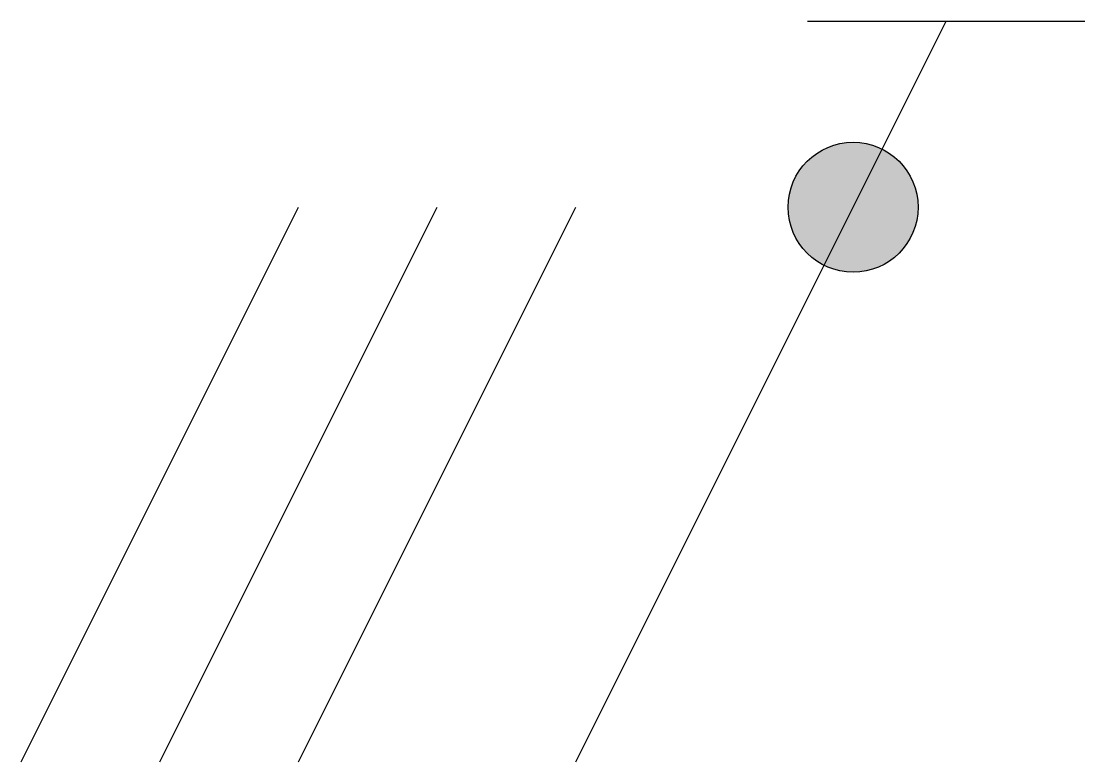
# Model space of a CAD drawing. Header units: millimetres. Extents: x -1 to 6.67, y -2 to 3.34.
import ezdxf

# ---------------------------------------------------------------- set-up
doc = ezdxf.new("R2010")
doc.units = ezdxf.units.MM
doc.layers.add('SYMB_FIL_FIN', color=1, linetype='Continuous')

msp = doc.modelspace()

# ---------------------------------------------------------------- hatches: boundary and pattern name
at = {"layer": 'SYMB_FIL_FIN'}
msp.add_hatch(color=256, dxfattribs=at).paths.add_polyline_path([(5.4688, 2, 1), (4.5312, 2, 1)])

# ---------------------------------------------------------------- linework, layer by layer
for p, q in [((3, -2), (5.6708, 3.3416)), ((4.6708, 3.3416), (6.6708, 3.3416)), ((-1, -2), (1, 2)), ((0, -2), (2, 2)), ((1, -2), (3, 2))]:
    msp.add_line(p, q, dxfattribs=at)
msp.add_circle((5, 2), 0.4688, dxfattribs=at)

doc.saveas('drawing.dxf')
